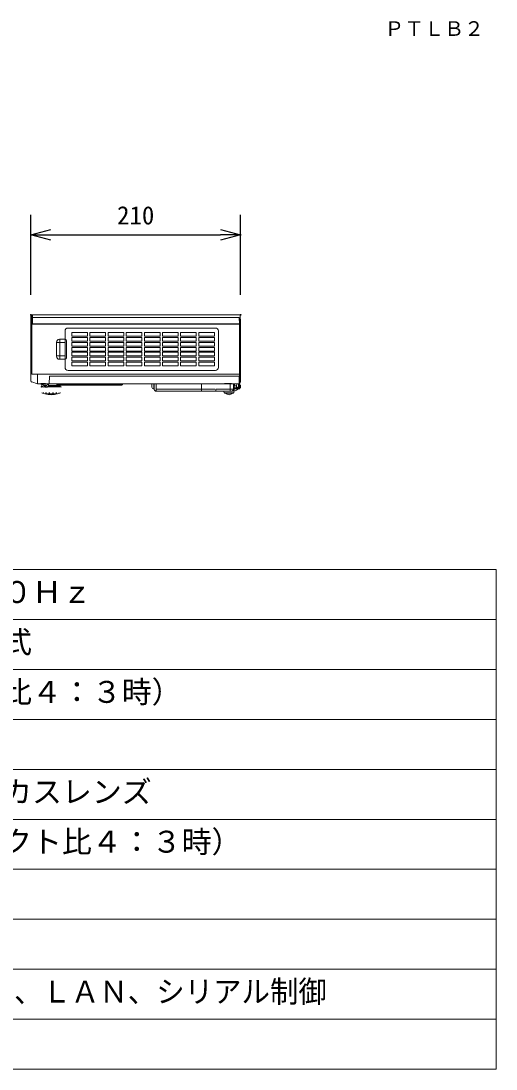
# Model space of a CAD drawing. Units: millimetres, scale not verified. Extents: x -63 to 62, y -56 to 57.
# Drawn here: x 14.9 to 62.5, y -56.5 to 48.4 of the extents above; entities that cross this region are included whole.
import ezdxf
from ezdxf.enums import TextEntityAlignment as Align

# ---------------------------------------------------------------- set-up
doc = ezdxf.new("R2010")
doc.units = ezdxf.units.MM
doc.header["$LTSCALE"] = 0.125
doc.header["$PDMODE"] = 32
doc.header["$PDSIZE"] = 0.0625
for name, color, linetype, lineweight in [('0-0_0', 7, 'Continuous', 25), ('0-1_WAKU', 1, 'Continuous', 18), ('0-5_GAIKEI', 1, 'Continuous', 18), ('0-6_SUNPO', 7, 'Continuous', 25)]:
    doc.layers.add(name, color=color, linetype=linetype, lineweight=lineweight)
for name, color, linetype in [('0-2_MOJI1', 7, 'Continuous'), ('0-3_TOUROKU', 7, 'Continuous'), ('0-4_DEFPOINTS', 7, 'Continuous')]:
    doc.layers.add(name, color=color, linetype=linetype)
doc.styles.add('ＭＳ ゴシック', font='')
doc.styles.get('ＭＳ ゴシック').set_extended_font_data('MS Gothic')

# ---------------------------------------------------------------- blocks, each defined once
blk = doc.blocks.new('_OPEN30')
at = {"layer": '0-0_0'}
blk.add_line((0, 0), (-1, 0), dxfattribs=at)
blk.add_lwpolyline([(-1, 0.26795), (0, 0), (-1, -0.26795)], dxfattribs=at)
blk = doc.blocks.new('D5')
at = {"layer": '0-4_DEFPOINTS'}
for p in [(33.7589, 21.0068), (12.7589, 13.0068), (33.7589, 13.0068)]:
    blk.add_point(p, dxfattribs=at)
at = {"layer": '0-6_SUNPO'}
for p, q in [((12.7589, 15.0068), (12.7589, 23.0068)), ((33.7589, 15.0068), (33.7589, 23.0068)), ((14.7589, 21.0068), (31.7589, 21.0068))]:
    blk.add_line(p, q, dxfattribs=at)
at = {"layer": '0-6_SUNPO', "xscale": 2, "yscale": 2, "rotation": 180}
blk.add_blockref('_OPEN30', (12.7589, 21.0068), dxfattribs=at)
at = {"layer": '0-6_SUNPO', "xscale": 2, "yscale": 2}
blk.add_blockref('_OPEN30', (33.7589, 21.0068), dxfattribs=at)
at = {"layer": '0-6_SUNPO', "style": 'ＭＳ ゴシック'}
blk.add_text('210', height=1.833, dxfattribs=at).set_placement((21.3839, 21.5068), align=Align.BOTTOM_LEFT)

msp = doc.modelspace()

# ---------------------------------------------------------------- linework, layer by layer
at = {"layer": '0-1_WAKU', "color": 4}
for p, q in [((62.4918, -6.4996), (-62.5082, -6.4996)), ((62.4918, -56.4996), (62.4918, -6.4996)), ((-62.5082, -56.4996), (62.4918, -56.4996))]:
    msp.add_line(p, q, dxfattribs=at)
at = {"layer": '0-1_WAKU'}
for p, q in [((-62.5082, -11.4996), (62.4918, -11.4996)), ((-62.5082, -16.4996), (62.4918, -16.4996)), ((-62.5082, -21.4996), (62.4918, -21.4996)), ((-62.5082, -26.4996), (62.4918, -26.4996)), ((-62.5082, -31.4996), (62.4918, -31.4996)), ((-62.5082, -36.4996), (62.4918, -36.4996)), ((-62.5082, -41.4996), (62.4918, -41.4996)), ((-62.5082, -46.4996), (62.4918, -46.4996)), ((-62.5082, -51.4996), (62.4918, -51.4996))]:
    msp.add_line(p, q, dxfattribs=at)
at = {"layer": '0-5_GAIKEI'}
for p, q in [((15.98, 19.0146), (16.03, 19.0146)), ((15.98, 19.0146), (15.98, 18.7443)), ((16.03, 19.0146), (16.0347, 18.7443)), ((18.8836, 19.0249), (18.9436, 19.0249)), ((15.88, 18.0614), (15.88, 18.0964)), ((15.98, 18.7443), (16.0347, 18.7443)), ((15.98, 18.1038), (16.0459, 18.1038)), ((15.98, 13.0646), (15.98, 18.0646)), ((15.98, 18.0646), (16.0466, 18.0646)), ((36.7477, 18.7443), (16.0347, 18.7443)), ((16.0459, 18.1038), (36.7781, 18.1038)), ((16.0466, 18.0646), (16.0466, 18.0646)), ((16.0466, 18.0646), (36.7802, 18.0646)), ((36.7781, 18.1038), (36.7478, 18.7443)), ((36.7802, 18.0646), (36.7781, 18.1038)), ((36.78, 18.0646), (36.78, 13.0646)), ((36.88, 18.0646), (36.7802, 18.0646)), ((36.8711, 18.5717), (36.8534, 18.5717)), ((36.8711, 18.5717), (36.8711, 18.5717)), ((36.88, 18.0646), (36.8711, 18.5717)), ((36.88, 18.0646), (36.878, 18.1017)), ((36.88, 18.0646), (36.8941, 17.7946)), ((19.2986, 17.3959), (19.2986, 13.7414)), ((34.3739, 17.6929), (19.5956, 17.6929)), ((19.966, 17.2365), (19.966, 16.8707)), ((21.5376, 17.2365), (19.966, 17.2365)), ((21.5376, 16.8707), (19.966, 16.8707)), ((21.5376, 17.2365), (21.5376, 16.8707)), ((23.3568, 17.2365), (21.7852, 17.2365)), ((21.7852, 17.2365), (21.7852, 16.8707)), ((23.3568, 16.8707), (21.7852, 16.8707)), ((23.3568, 17.2365), (23.3568, 16.8707)), ((23.6044, 17.2365), (23.6044, 16.8707)), ((25.176, 17.2365), (23.6044, 17.2365)), ((25.176, 16.8707), (23.6044, 16.8707)), ((25.176, 17.2365), (25.176, 16.8707)), ((25.4236, 17.2365), (25.4236, 16.8707)), ((26.9952, 17.2365), (25.4236, 17.2365)), ((26.9952, 16.8707), (25.4236, 16.8707)), ((26.9952, 17.2365), (26.9952, 16.8707)), ((28.8144, 17.2365), (27.2428, 17.2365)), ((27.2428, 17.2365), (27.2428, 16.8707)), ((28.8144, 16.8707), (27.2428, 16.8707)), ((28.8144, 17.2365), (28.8144, 16.8707)), ((30.6336, 17.2365), (29.062, 17.2365)), ((29.062, 17.2365), (29.062, 16.8707)), ((30.6336, 16.8707), (29.062, 16.8707)), ((30.6336, 17.2365), (30.6336, 16.8707)), ((32.4527, 17.2365), (30.8811, 17.2365)), ((30.8811, 17.2365), (30.8811, 16.8707)), ((32.4527, 16.8707), (30.8811, 16.8707)), ((32.4527, 17.2365), (32.4527, 16.8707)), ((32.7003, 17.2365), (32.7003, 16.8707)), ((34.2719, 17.2365), (32.7003, 17.2365)), ((34.2719, 16.8707), (32.7003, 16.8707)), ((34.2719, 17.2365), (34.2719, 16.8707)), ((34.6709, 13.7414), (34.6709, 17.3959)), ((36.88, 17.7946), (36.894, 17.7946)), ((18.4407, 16.27), (18.4407, 14.8565)), ((19.291, 16.2318), (18.4407, 16.2318)), ((19.291, 16.567), (18.7377, 16.567)), ((18.7563, 16.567), (18.7563, 14.5595)), ((19.4395, 14.708), (19.4395, 16.4185)), ((21.5376, 16.7417), (19.966, 16.7417)), ((19.966, 16.7417), (19.966, 16.3759)), ((21.5376, 16.3759), (19.966, 16.3759)), ((19.966, 16.2468), (19.966, 15.8811)), ((21.5376, 16.2468), (19.966, 16.2468)), ((21.5376, 15.8811), (19.966, 15.8811)), ((19.966, 15.752), (19.966, 15.3863)), ((21.5376, 15.752), (19.966, 15.752)), ((21.5376, 16.7417), (21.5376, 16.3759)), ((21.5376, 16.2468), (21.5376, 15.8811)), ((21.5376, 15.752), (21.5376, 15.3863)), ((21.7852, 16.7417), (21.7852, 16.3759)), ((23.3568, 16.7417), (21.7852, 16.7417)), ((23.3568, 16.3759), (21.7852, 16.3759)), ((23.3568, 16.2468), (21.7852, 16.2468)), ((21.7852, 16.2468), (21.7852, 15.8811)), ((23.3568, 15.8811), (21.7852, 15.8811)), ((23.3568, 15.752), (21.7852, 15.752)), ((21.7852, 15.752), (21.7852, 15.3863)), ((23.3568, 16.7417), (23.3568, 16.3759)), ((23.3568, 16.2468), (23.3568, 15.8811)), ((23.3568, 15.752), (23.3568, 15.3863)), ((25.176, 16.7417), (23.6044, 16.7417)), ((23.6044, 16.7417), (23.6044, 16.3759)), ((25.176, 16.3759), (23.6044, 16.3759)), ((23.6044, 16.2468), (23.6044, 15.8811)), ((25.176, 16.2468), (23.6044, 16.2468)), ((25.176, 15.8811), (23.6044, 15.8811)), ((23.6044, 15.752), (23.6044, 15.3863)), ((25.176, 15.752), (23.6044, 15.752)), ((25.176, 16.7417), (25.176, 16.3759)), ((25.176, 16.2468), (25.176, 15.8811)), ((25.176, 15.752), (25.176, 15.3863)), ((26.9952, 16.7417), (25.4236, 16.7417)), ((25.4236, 16.7417), (25.4236, 16.3759)), ((26.9952, 16.3759), (25.4236, 16.3759)), ((25.4236, 16.2468), (25.4236, 15.8811)), ((26.9952, 16.2468), (25.4236, 16.2468)), ((26.9952, 15.8811), (25.4236, 15.8811)), ((25.4236, 15.752), (25.4236, 15.3863)), ((26.9952, 15.752), (25.4236, 15.752)), ((26.9952, 16.7417), (26.9952, 16.3759)), ((26.9952, 16.2468), (26.9952, 15.8811)), ((26.9952, 15.752), (26.9952, 15.3863)), ((27.2428, 16.7417), (27.2428, 16.3759)), ((28.8144, 16.7417), (27.2428, 16.7417)), ((28.8144, 16.3759), (27.2428, 16.3759)), ((28.8144, 16.2468), (27.2428, 16.2468)), ((27.2428, 16.2468), (27.2428, 15.8811)), ((28.8144, 15.8811), (27.2428, 15.8811)), ((28.8144, 15.752), (27.2428, 15.752)), ((27.2428, 15.752), (27.2428, 15.3863)), ((28.8144, 16.7417), (28.8144, 16.3759)), ((28.8144, 16.2468), (28.8144, 15.8811)), ((28.8144, 15.752), (28.8144, 15.3863)), ((29.062, 16.7417), (29.062, 16.3759)), ((30.6336, 16.7417), (29.062, 16.7417)), ((30.6336, 16.3759), (29.062, 16.3759)), ((30.6336, 16.2468), (29.062, 16.2468)), ((29.062, 16.2468), (29.062, 15.8811)), ((30.6336, 15.8811), (29.062, 15.8811)), ((30.6336, 15.752), (29.062, 15.752)), ((29.062, 15.752), (29.062, 15.3863)), ((30.6336, 16.7417), (30.6336, 16.3759)), ((30.6336, 16.2468), (30.6336, 15.8811)), ((30.6336, 15.752), (30.6336, 15.3863)), ((30.8811, 16.7417), (30.8811, 16.3759)), ((32.4527, 16.7417), (30.8811, 16.7417)), ((32.4527, 16.3759), (30.8811, 16.3759)), ((32.4527, 16.2468), (30.8811, 16.2468)), ((30.8811, 16.2468), (30.8811, 15.8811)), ((32.4527, 15.8811), (30.8811, 15.8811)), ((32.4527, 15.752), (30.8811, 15.752)), ((30.8811, 15.752), (30.8811, 15.3863)), ((32.4527, 16.7417), (32.4527, 16.3759)), ((32.4527, 16.2468), (32.4527, 15.8811)), ((32.4527, 15.752), (32.4527, 15.3863)), ((34.2719, 16.7417), (32.7003, 16.7417)), ((32.7003, 16.7417), (32.7003, 16.3759)), ((34.2719, 16.3759), (32.7003, 16.3759)), ((32.7003, 16.2468), (32.7003, 15.8811)), ((34.2719, 16.2468), (32.7003, 16.2468)), ((34.2719, 15.8811), (32.7003, 15.8811)), ((32.7003, 15.752), (32.7003, 15.3863)), ((34.2719, 15.752), (32.7003, 15.752)), ((34.2719, 16.7417), (34.2719, 16.3759)), ((34.2719, 16.2468), (34.2719, 15.8811)), ((34.2719, 15.752), (34.2719, 15.3863)), ((19.291, 14.8947), (18.4407, 14.8947)), ((21.5376, 15.3863), (19.966, 15.3863)), ((21.5376, 15.2572), (19.966, 15.2572)), ((19.966, 15.2572), (19.966, 14.8914)), ((21.5376, 14.8914), (19.966, 14.8914)), ((21.5376, 14.7623), (19.966, 14.7623)), ((19.966, 14.7623), (19.966, 14.3966)), ((21.5376, 15.2572), (21.5376, 14.8914)), ((21.5376, 14.7623), (21.5376, 14.3966)), ((23.3568, 15.3863), (21.7852, 15.3863)), ((21.7852, 15.2572), (21.7852, 14.8914)), ((23.3568, 15.2572), (21.7852, 15.2572)), ((23.3568, 14.8914), (21.7852, 14.8914)), ((21.7852, 14.7623), (21.7852, 14.3966)), ((23.3568, 14.7623), (21.7852, 14.7623)), ((23.3568, 15.2572), (23.3568, 14.8914)), ((23.3568, 14.7623), (23.3568, 14.3966)), ((25.176, 15.3863), (23.6044, 15.3863)), ((25.176, 15.2572), (23.6044, 15.2572)), ((23.6044, 15.2572), (23.6044, 14.8914)), ((25.176, 14.8914), (23.6044, 14.8914)), ((25.176, 14.7623), (23.6044, 14.7623)), ((23.6044, 14.7623), (23.6044, 14.3966)), ((25.176, 15.2572), (25.176, 14.8914)), ((25.176, 14.7623), (25.176, 14.3966)), ((26.9952, 15.3863), (25.4236, 15.3863)), ((26.9952, 15.2572), (25.4236, 15.2572)), ((25.4236, 15.2572), (25.4236, 14.8914)), ((26.9952, 14.8914), (25.4236, 14.8914)), ((26.9952, 14.7623), (25.4236, 14.7623)), ((25.4236, 14.7623), (25.4236, 14.3966)), ((26.9952, 15.2572), (26.9952, 14.8914)), ((26.9952, 14.7623), (26.9952, 14.3966)), ((28.8144, 15.3863), (27.2428, 15.3863)), ((27.2428, 15.2572), (27.2428, 14.8914)), ((28.8144, 15.2572), (27.2428, 15.2572)), ((28.8144, 14.8914), (27.2428, 14.8914)), ((27.2428, 14.7623), (27.2428, 14.3966)), ((28.8144, 14.7623), (27.2428, 14.7623)), ((28.8144, 15.2572), (28.8144, 14.8914)), ((28.8144, 14.7623), (28.8144, 14.3966)), ((30.6336, 15.3863), (29.062, 15.3863)), ((29.062, 15.2572), (29.062, 14.8914)), ((30.6336, 15.2572), (29.062, 15.2572)), ((30.6336, 14.8914), (29.062, 14.8914)), ((29.062, 14.7623), (29.062, 14.3966)), ((30.6336, 14.7623), (29.062, 14.7623)), ((30.6336, 15.2572), (30.6336, 14.8914)), ((30.6336, 14.7623), (30.6336, 14.3966)), ((32.4527, 15.3863), (30.8811, 15.3863)), ((30.8811, 15.2572), (30.8811, 14.8914)), ((32.4527, 15.2572), (30.8811, 15.2572)), ((32.4527, 14.8914), (30.8811, 14.8914)), ((30.8811, 14.7623), (30.8811, 14.3966)), ((32.4527, 14.7623), (30.8811, 14.7623)), ((32.4527, 15.2572), (32.4527, 14.8914)), ((32.4527, 14.7623), (32.4527, 14.3966)), ((34.2719, 15.3863), (32.7003, 15.3863)), ((34.2719, 15.2572), (32.7003, 15.2572)), ((32.7003, 15.2572), (32.7003, 14.8914)), ((34.2719, 14.8914), (32.7003, 14.8914)), ((34.2719, 14.7623), (32.7003, 14.7623)), ((32.7003, 14.7623), (32.7003, 14.3966)), ((34.2719, 15.2572), (34.2719, 14.8914)), ((34.2719, 14.7623), (34.2719, 14.3966)), ((18.7377, 14.5595), (19.291, 14.5595)), ((21.5376, 14.3966), (19.966, 14.3966)), ((19.966, 14.2675), (19.966, 13.9018)), ((21.5376, 14.2675), (19.966, 14.2675)), ((21.5376, 13.9018), (19.966, 13.9018)), ((21.5376, 14.2675), (21.5376, 13.9018)), ((23.3568, 14.3966), (21.7852, 14.3966)), ((23.3568, 14.2675), (21.7852, 14.2675)), ((21.7852, 14.2675), (21.7852, 13.9018)), ((23.3568, 13.9018), (21.7852, 13.9018)), ((23.3568, 14.2675), (23.3568, 13.9018)), ((25.176, 14.3966), (23.6044, 14.3966)), ((23.6044, 14.2675), (23.6044, 13.9018)), ((25.176, 14.2675), (23.6044, 14.2675)), ((25.176, 13.9018), (23.6044, 13.9018)), ((25.176, 14.2675), (25.176, 13.9018)), ((26.9952, 14.3966), (25.4236, 14.3966)), ((25.4236, 14.2675), (25.4236, 13.9018)), ((26.9952, 14.2675), (25.4236, 14.2675)), ((26.9952, 13.9018), (25.4236, 13.9018)), ((26.9952, 14.2675), (26.9952, 13.9018)), ((28.8144, 14.3966), (27.2428, 14.3966)), ((28.8144, 14.2675), (27.2428, 14.2675)), ((27.2428, 14.2675), (27.2428, 13.9018)), ((28.8144, 13.9018), (27.2428, 13.9018)), ((28.8144, 14.2675), (28.8144, 13.9018)), ((30.6336, 14.3966), (29.062, 14.3966)), ((30.6336, 14.2675), (29.062, 14.2675)), ((29.062, 14.2675), (29.062, 13.9018)), ((30.6336, 13.9018), (29.062, 13.9018)), ((30.6336, 14.2675), (30.6336, 13.9018)), ((32.4527, 14.3966), (30.8811, 14.3966)), ((32.4527, 14.2675), (30.8811, 14.2675)), ((30.8811, 14.2675), (30.8811, 13.9018)), ((32.4527, 13.9018), (30.8811, 13.9018)), ((32.4527, 14.2675), (32.4527, 13.9018)), ((34.2719, 14.3966), (32.7003, 14.3966)), ((32.7003, 14.2675), (32.7003, 13.9018)), ((34.2719, 14.2675), (32.7003, 14.2675)), ((34.2719, 13.9018), (32.7003, 13.9018)), ((34.2719, 14.2675), (34.2719, 13.9018)), ((15.863, 12.7346), (15.863, 12.3846)), ((15.863, 12.7346), (15.88, 12.7346)), ((16.52, 13.0646), (16.52, 12.1146)), ((17.7262, 12.8646), (17.7, 12.1146)), ((17.7262, 12.8646), (36.78, 12.8646)), ((19.5956, 13.4444), (34.3739, 13.4444)), ((36.7603, 12.8646), (36.7486, 12.1146)), ((36.78, 13.0646), (36.88, 13.0646)), ((36.78, 12.8646), (36.78, 13.0646)), ((36.88, 12.8646), (36.78, 12.8646)), ((36.78, 12.8646), (36.78, 12.8646)), ((36.8486, 12.2129), (36.86, 12.8646)), ((36.86, 12.3146), (36.86, 12.8646)), ((15.863, 12.3846), (15.88, 12.3846)), ((15.963, 12.2846), (15.963, 12.2887)), ((15.976, 12.2846), (15.963, 12.2846)), ((16.8598, 12.0746), (16.8578, 12.1146)), ((16.8782, 12.1441), (17.11, 12.1441)), ((16.9147, 11.8102), (16.917, 11.7844)), ((17.0614, 11.8102), (16.9147, 11.8102)), ((16.9557, 12.0015), (16.9519, 12.0746)), ((16.9645, 11.8646), (17.0054, 11.8646)), ((17.0517, 12.0746), (17.0556, 12.0015)), ((17.1055, 12.0094), (17.1021, 12.0746)), ((17.1098, 12.0746), (17.1103, 12.1146)), ((17.11, 12.1441), (17.3435, 12.1441)), ((17.11, 12.1146), (17.11, 12.1441)), ((17.4659, 11.9446), (17.1351, 11.9446)), ((17.3946, 11.9146), (17.2054, 11.9146)), ((17.2054, 11.8594), (17.3946, 11.8594)), ((17.2054, 11.7843), (17.2054, 11.8594)), ((17.3946, 11.7646), (17.2604, 11.7646)), ((17.3618, 12.1146), (17.3598, 12.0746)), ((17.3946, 11.7646), (17.3946, 11.8594)), ((17.5, 12.1146), (17.4945, 12.0094)), ((18.9052, 11.8102), (17.5386, 11.8102)), ((17.5444, 12.0015), (17.5503, 12.1146)), ((17.7, 12.1146), (17.5839, 12.1146)), ((17.5946, 11.8646), (18.8554, 11.8646)), ((18.507, 11.899), (17.6163, 11.899)), ((18.719, 11.9446), (17.6306, 11.9446)), ((17.6502, 12.1146), (17.6443, 12.0015)), ((18.4258, 12.0629), (18.4249, 12.1146)), ((18.51, 11.8646), (18.507, 11.899)), ((18.5249, 12.1146), (18.5258, 12.0629)), ((18.5258, 12.0629), (24.9723, 12.0629)), ((18.5258, 12.0629), (18.5258, 11.9646)), ((24.9723, 11.9646), (18.5258, 11.9646)), ((18.7193, 11.9646), (18.719, 11.9446)), ((18.903, 11.7844), (18.9052, 11.8102)), ((24.9723, 12.0629), (24.9732, 12.1146)), ((24.9723, 11.9646), (24.9723, 12.0629)), ((25.0732, 12.1146), (25.0723, 12.0629)), ((28.0016, 11.7811), (27.9958, 12.1146)), ((28.1958, 12.1146), (28.2016, 11.7811)), ((28.2016, 11.7811), (28.2016, 11.5846)), ((28.2016, 11.7811), (28.2384, 11.7811)), ((28.2419, 11.5846), (28.2016, 11.5846)), ((28.2423, 11.5611), (28.2326, 12.1146)), ((28.4326, 12.1146), (28.4422, 11.5611)), ((28.4422, 11.5611), (28.4422, 11.3646)), ((32.98, 11.5611), (34.3159, 11.5611)), ((32.98, 11.3646), (32.98, 11.5611)), ((34.3922, 11.5611), (35.86, 11.5611)), ((34.3922, 11.3646), (34.3922, 11.5611)), ((35.86, 11.5611), (35.86, 12.1146)), ((35.86, 11.5611), (36.1616, 11.5611)), ((35.86, 11.3646), (35.86, 11.5611)), ((35.9626, 12.1146), (35.9619, 12.1361)), ((36.1713, 12.1146), (36.1617, 11.5611)), ((36.2246, 11.212), (36.2724, 12.1146)), ((36.8276, 11.6146), (36.2459, 11.6146)), ((36.2486, 11.6646), (36.2877, 11.6646)), ((36.4767, 11.7146), (36.2512, 11.7146)), ((36.2609, 11.8972), (36.4767, 11.8972)), ((36.2877, 11.6646), (36.2877, 11.7146)), ((36.3745, 11.7146), (36.3745, 11.6646)), ((36.3745, 11.6646), (36.4253, 11.6646)), ((36.4253, 11.6646), (36.4253, 11.7146)), ((36.4767, 11.8972), (36.4957, 12.1146)), ((36.4767, 11.7146), (36.4767, 11.8972)), ((36.5041, 11.7165), (36.5041, 11.6646)), ((36.5041, 11.6646), (36.5494, 11.6646)), ((36.5494, 11.6646), (36.5494, 11.7292)), ((36.6183, 11.7734), (36.6183, 11.6646)), ((36.6183, 11.6646), (36.657, 11.6646)), ((36.657, 11.6646), (36.657, 11.8356)), ((36.695, 12.1146), (36.676, 11.8972)), ((36.6906, 12.0646), (36.8276, 12.0646)), ((36.7454, 12.0146), (36.7143, 12.0146)), ((36.7143, 12.0146), (36.7143, 11.6646)), ((36.7143, 11.6646), (36.7454, 11.6646)), ((36.7454, 11.6646), (36.7454, 12.0146)), ((36.7486, 12.1146), (36.7587, 12.1146)), ((36.8125, 12.0146), (36.7897, 12.0146)), ((36.7897, 12.0146), (36.7897, 11.6646)), ((36.7897, 11.6646), (36.8125, 11.6646)), ((36.8125, 11.6646), (36.8125, 12.0146)), ((36.8565, 12.0146), (36.8426, 12.0146)), ((36.8426, 12.0146), (36.8426, 11.6646)), ((36.8426, 11.6646), (36.8565, 11.6646)), ((36.8504, 12.3146), (36.86, 12.3146)), ((36.8565, 11.6646), (36.8565, 12.0146)), ((36.8605, 12.3146), (36.8587, 12.2129)), ((36.8764, 12.0146), (36.8718, 12.0146)), ((36.8718, 12.0146), (36.8718, 11.6646)), ((36.8718, 11.6646), (36.8764, 11.6646)), ((36.8764, 11.6646), (36.8764, 12.0146)), ((16.9774, 11.1988), (16.9982, 11.1988)), ((17.0986, 11.1988), (17.1578, 11.1988)), ((17.282, 11.0948), (17.91, 11.0948)), ((17.3433, 11.1988), (17.432, 11.1988)), ((17.6742, 11.1988), (17.7789, 11.1988)), ((17.91, 11.0948), (18.538, 11.0948)), ((18.0411, 11.1988), (18.1457, 11.1988)), ((18.388, 11.1988), (18.4767, 11.1988)), ((18.6621, 11.1988), (18.7214, 11.1988)), ((18.8217, 11.1988), (18.8425, 11.1988)), ((35.2225, 11.3646), (35.2306, 11.212)), ((36.2246, 11.212), (35.2306, 11.212)), ((36.1747, 11.1646), (35.2805, 11.1646))]:
    msp.add_line(p, q, dxfattribs=at)
at = {"layer": '0-5_GAIKEI', "color": 7}
for p, q in [((16.03, 19.0146), (36.7353, 19.0146)), ((36.8476, 18.6821), (36.8351, 18.9198)), ((36.878, 18.1017), (36.8476, 18.6821)), ((36.88, 18.0646), (36.88, 13.0646)), ((15.9502, 12.2927), (16.52, 12.1146)), ((35.27, 12.1146), (16.52, 12.1146)), ((36.7486, 12.1146), (35.27, 12.1146))]:
    msp.add_line(p, q, dxfattribs=at)
for points in [[(15.88, 18.0964), (15.88, 18.6769), (15.88, 18.9146)], [(15.88, 12.3881), (15.88, 13.0717), (15.88, 18.0614)]]:
    msp.add_lwpolyline(points, dxfattribs=at)
at = {"layer": '0-5_GAIKEI'}
for points in [[(18.8236, 19.0249), (18.8836, 19.0249), (18.8836, 19.0149)], [(15.98, 18.7443), (15.98, 18.1038), (15.98, 18.0646)], [(16.0347, 18.7443), (16.0459, 18.1038), (16.0466, 18.0646)], [(36.78, 13.0646), (16.52, 13.0646), (15.98, 13.0646)], [(36.88, 13.0646), (36.88, 12.8646), (36.88, 12.3346)], [(17.3598, 12.0746), (17.1098, 12.0746), (16.8598, 12.0746)], [(28.4422, 11.5611), (32.98, 11.5611), (32.98, 12.1146)], [(35.9619, 12.1361), (35.27, 12.1361), (35.27, 12.1146)], [(35.9617, 11.3646), (35.86, 11.3646), (34.3922, 11.3646), (34.2397, 11.3646), (32.98, 11.3646), (28.4422, 11.3646)]]:
    msp.add_lwpolyline(points, dxfattribs=at)
at = {"layer": '0-5_GAIKEI', "color": 7}
for centre, start, end in [((15.98, 18.9146), 89.99996, 180), ((36.7353, 18.9146), 2.99997, 89.99996), ((15.98, 12.3881), 180, 252.64595)]:
    msp.add_arc(centre, 0.1, start, end, dxfattribs=at)
at = {"layer": '0-5_GAIKEI'}
for centre, radius, start, end in [((19.5956, 17.3959), 0.297, 90, 180), ((34.3739, 17.3959), 0.297, 0, 90), ((18.7377, 16.27), 0.297, 90, 180), ((19.291, 16.4185), 0.1485, 0, 90), ((18.7377, 14.8565), 0.297, 180, 270), ((19.291, 14.708), 0.1485, 270, 0), ((19.5956, 13.7414), 0.297, 180, 270), ((34.3739, 13.7414), 0.297, 270, 0), ((15.913, 12.7346), 0.05, 131.29988, 180), ((15.963, 12.3846), 0.1, 180, 269.99998), ((16.9645, 11.8146), 0.05, 89.99998, 184.99999), ((16.9469, 11.787), 0.03, 191.80674, 207.8149), ((17.2054, 12.0146), 0.25, 182.99998, 262.10359), ((17.2054, 12.0146), 0.1, 183, 270), ((17.3628, 11.8946), 0.05, 89.99996, 156.4218), ((17.3946, 12.0146), 0.1, 270, 357), ((17.3946, 12.0146), 0.25, 269.99669, 357.00355), ((18.5258, 12.0646), 0.1, 181, 269.99998), ((24.9723, 12.0646), 0.1, 270, 358.99999), ((28.2016, 11.7846), 0.2, 181, 269.99998), ((28.4422, 11.5646), 0.2, 181, 269.99998), ((35.27, 12.1446), 0.03, 270, 342.2033), ((35.9626, 12.1446), 0.03, 197.79669, 269.99998), ((35.9617, 11.5646), 0.2, 270, 358.99999), ((35.8776, 12.5313), 1.2167, 286.97601, 311.11209), ((36.4767, 11.9146), 0.2, 270, 354.99996), ((36.7486, 12.2146), 0.1, 270, 358.99999), ((36.7587, 12.2146), 0.1, 270, 358.99999), ((36.86, 12.3346), 0.02, 269.99999, 359.99998), ((17.91, 13.5146), 2.5, 249.77876, 255.46623), ((17.91, 13.5146), 2.5, 255.45148, 270), ((17.91, 13.5146), 2.5, 270, 284.54852), ((17.91, 13.5146), 2.5, 284.53371, 290.20938), ((35.7276, 11.4497), 0.4351, 220.93715, 270), ((35.7276, 11.4497), 0.4351, 270, 319.06285)]:
    msp.add_arc(centre, radius, start, end, dxfattribs=at)
at = {"layer": '0-5_GAIKEI', "color": 7}
msp.add_point((15.88, 19.0146), dxfattribs=at)

# ---------------------------------------------------------------- block references
at = {"layer": '0-6_SUNPO'}
msp.add_blockref('D5', (3.121, 6.0024), dxfattribs=at)

# ---------------------------------------------------------------- texts
at = {"layer": '0-2_MOJI1', "style": 'ＭＳ ゴシック'}
for s, p in [('ＡＣ１００Ｖ\u3000５０／６０Ｈｚ', (-20.0082, -10.4996)), ('光分離／プリズム合成方式', (-20.0082, -15.4996)), ('０．６３型（アスペクト比４：３時）', (-20.0082, -20.4996)), ('手動ズーム・手動フォーカスレンズ', (-20.0082, -30.4996)), ('３３～３００型（アスペクト比４：３時）', (-20.0082, -35.4996))]:
    msp.add_text(s, height=2.199, dxfattribs=at).set_placement(p, align=Align.BOTTOM_LEFT)
at = {"layer": '0-2_MOJI1', "style": 'ＭＳ ゴシック', "width": 0.95}
msp.add_text('ＲＧＢ、ビデオ、Ｓビデオ、ＬＡＮ、シリアル制御', height=2.199, dxfattribs=at).set_placement((-20.0082, -50.4996), align=Align.BOTTOM_LEFT)
at = {"layer": '0-3_TOUROKU', "style": 'ＭＳ ゴシック'}
msp.add_text('ＰＴＬＢ２', height=1.466, dxfattribs=at).set_placement((51.2918, 46.5004), align=Align.BOTTOM_LEFT)

doc.saveas('drawing.dxf')
